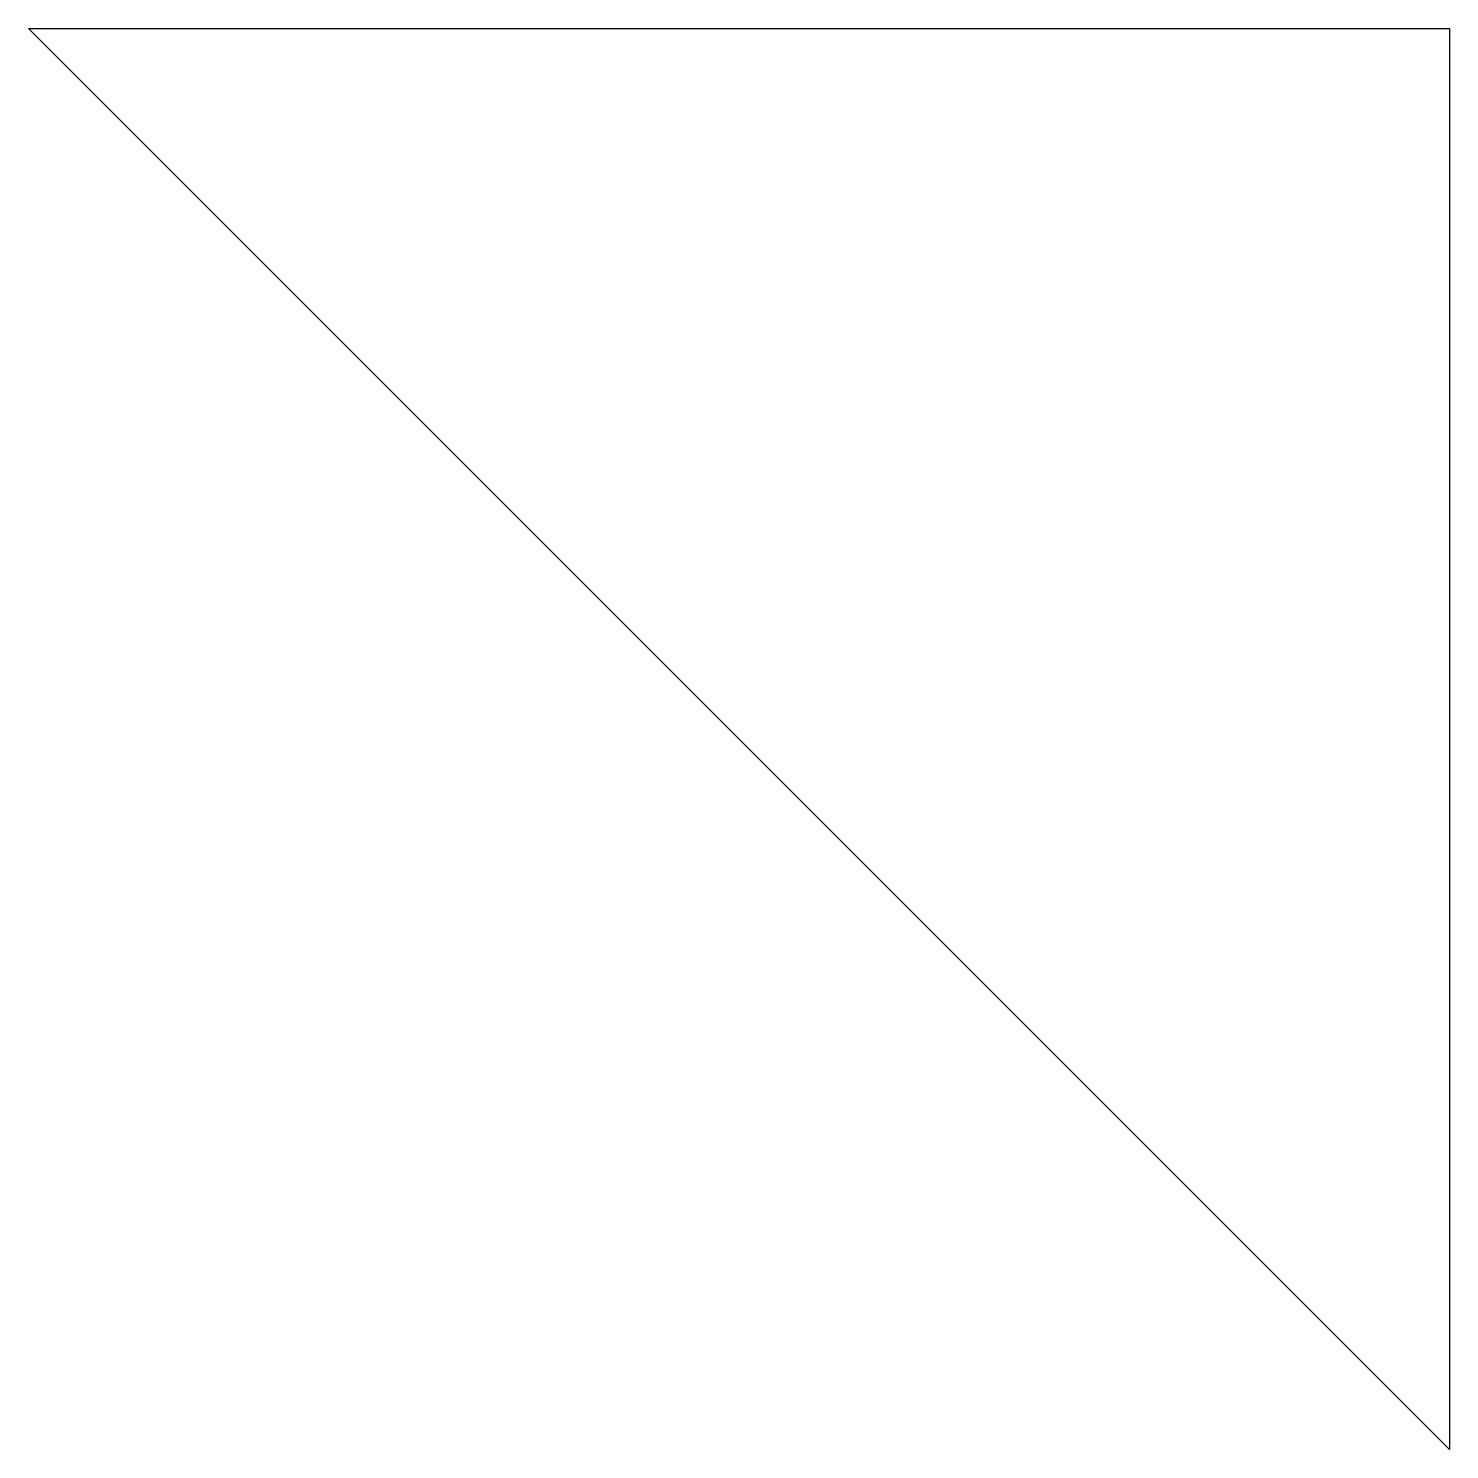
# Model space of a CAD drawing. Header units: millimetres. Extents: x 82.5 to 112.5, y 80 to 110.
import ezdxf

# ---------------------------------------------------------------- set-up
doc = ezdxf.new("R2010")
doc.units = ezdxf.units.MM

msp = doc.modelspace()

# ---------------------------------------------------------------- linework, layer by layer
at = {"color": 7, "linetype": 'Continuous', "lineweight": 25}
for p, q in [((112.5, 80), (82.5, 110)), ((82.5, 110), (112.5, 110)), ((112.5, 110), (112.5, 80))]:
    msp.add_line(p, q, dxfattribs=at)

doc.saveas('drawing.dxf')
